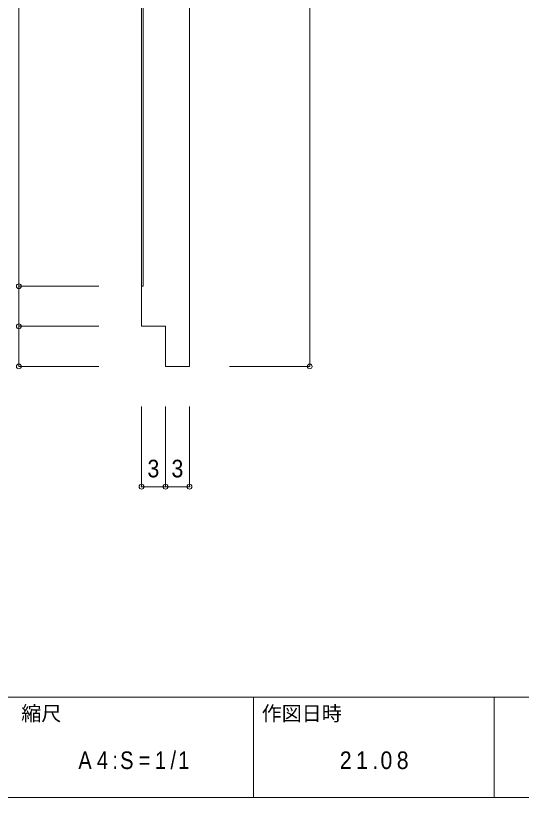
# Model space of a CAD drawing. Units: millimetres on the paper. Extents: x -141 to 141, y -98 to 98.
# Drawn here: x -18.7 to 44.4, y -97.5 to 0 of the extents above; entities that cross this region are included whole.
import ezdxf
from ezdxf.enums import TextEntityAlignment as Align

# ---------------------------------------------------------------- set-up
doc = ezdxf.new("R2010")
doc.units = ezdxf.units.MM
doc.header["$PDMODE"] = 32
doc.header["$PDSIZE"] = 0.6
for name, color, linetype, lineweight in [('0-0_ＫＢ製品', 2, 'Continuous', 9), ('0-3_寸法', 4, 'Continuous', 9), ('0-8_他製品', 7, 'Continuous', 9), ('F-0_図面枠', 5, 'Continuous', 9), ('F-5_F-5ﾚｲﾔ', 7, 'Continuous', 9)]:
    doc.layers.add(name, color=color, linetype=linetype, lineweight=lineweight)
doc.styles.add('HGｺﾞｼｯｸM', font='')
doc.styles.get('HGｺﾞｼｯｸM').set_extended_font_data('HGｺﾞｼｯｸM')

msp = doc.modelspace()

# ---------------------------------------------------------------- linework, layer by layer
at = {"layer": '0-0_ＫＢ製品'}
for p, q in [((3, 55.75), (3, -43.75)), ((-3, 43.25), (-3, -38.75)), ((0, -38.75), (-3, -38.75))]:
    msp.add_line(p, q, dxfattribs=at)
msp.add_lwpolyline([(3, -43.75), (0, -43.75), (0, -38.75)], dxfattribs=at)
at = {"layer": '0-3_寸法'}
for p, q in [((18, 56.25), (18, -43.75)), ((-18.3, 43.25), (-18.3, -33.75)), ((-18.3, -33.75), (-8.3, -33.75)), ((-18.3, -33.75), (-18.3, -38.75)), ((-18.3, -38.75), (-8.3, -38.75)), ((-18.3, -38.75), (-18.3, -43.75)), ((-18.3, -43.75), (-8.3, -43.75)), ((18, -43.75), (8, -43.75)), ((-3, -58.75), (-3, -48.75)), ((0, -58.75), (0, -48.75)), ((3, -58.75), (3, -48.75)), ((0, -58.75), (-3, -58.75)), ((3, -58.75), (0, -58.75))]:
    msp.add_line(p, q, dxfattribs=at)
for p in [(-18.3, -33.75), (-18.3, -38.75), (-18.3, -43.75), (18, -43.75), (-3, -58.75), (0, -58.75), (3, -58.75)]:
    msp.add_point(p, dxfattribs=at)
at = {"layer": '0-8_他製品'}
for p in [(-2.8, 43.25), (-3, -33.75)]:
    msp.add_line(p, (-2.8, -33.75), dxfattribs=at)
at = {"layer": 'F-0_図面枠'}
for p, q in [((-141, -85), (141, -85)), ((11, -97.5), (11, -85)), ((41, -97.5), (41, -85)), ((141, -97.5), (-141, -97.5))]:
    msp.add_line(p, q, dxfattribs=at)

# ---------------------------------------------------------------- texts
at = {"layer": '0-3_寸法', "color": 7, "style": 'HGｺﾞｼｯｸM', "width": 0.9}
for p in [(-2.25, -58.25), (0.75, -58.25)]:
    msp.add_text('3', height=2.199, dxfattribs=at).set_placement(p, align=Align.BOTTOM_LEFT)
at = {"layer": 'F-5_F-5ﾚｲﾔ', "style": 'HGｺﾞｼｯｸM'}
for s, p in [('縮尺', (-18, -88.5)), ('作図日時', (12, -88.5))]:
    msp.add_text(s, height=1.833, dxfattribs=at).set_placement(p, align=Align.BOTTOM_LEFT)
at = {"layer": 'F-5_F-5ﾚｲﾔ', "char_height": 2.199, "attachment_point": 7, "style": 'HGｺﾞｼｯｸM'}
for s, insert in [('\\T1.39;\\W0.85;A4:S=1/1', (-10.875, -94)), ('\\T1.38;\\W0.9;21.08', (21.75, -94))]:
    msp.add_mtext(s, dxfattribs=dict(at, insert=insert))

doc.saveas('drawing.dxf')
